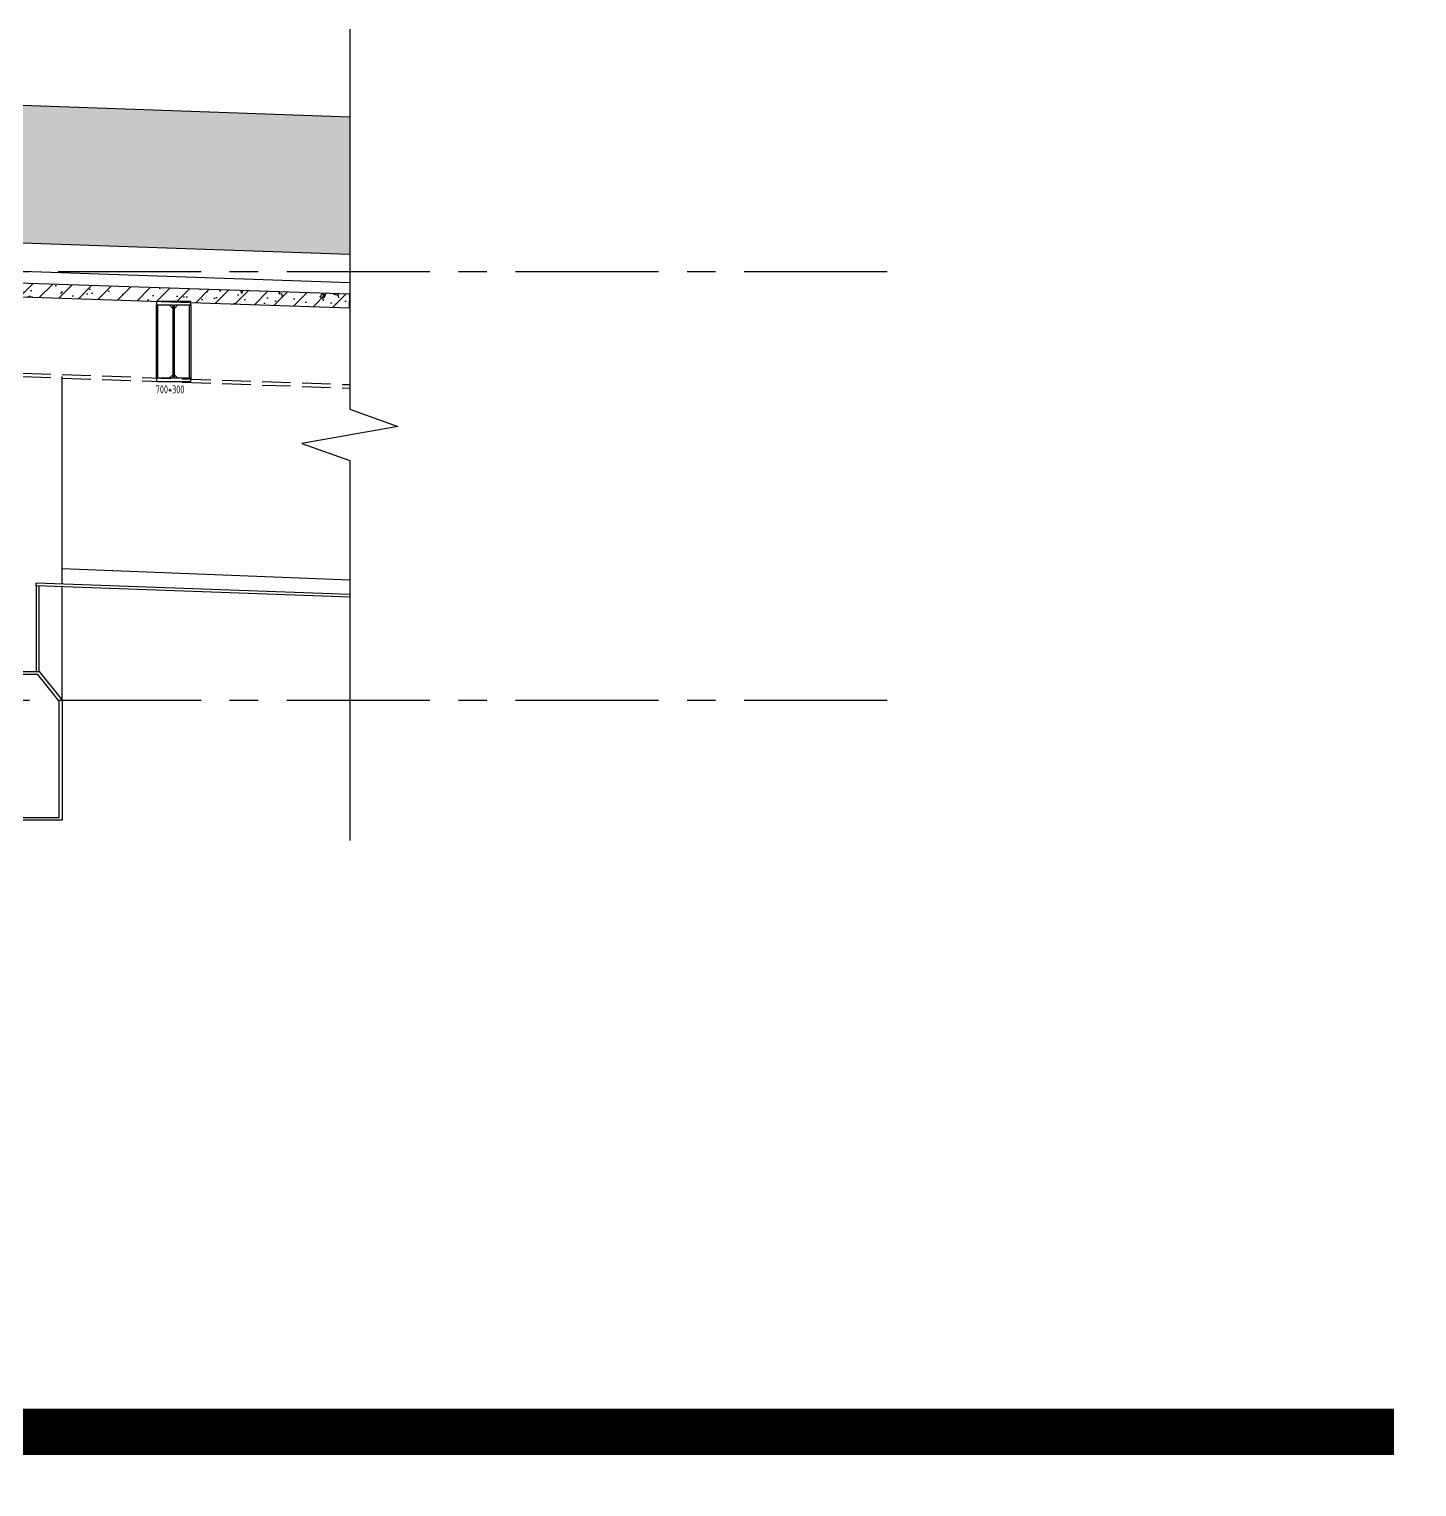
# Model space of a CAD drawing. Extents: x 38275477 to 38557164, y 2905373 to 3096199.
# Drawn here: x 38364671 to 38376807, y 3006975 to 3019723 of the extents above; entities that cross this region are included whole.
import ezdxf

# ---------------------------------------------------------------- set-up
doc = ezdxf.new("R2010")
doc.units = 0
doc.header["$LTSCALE"] = 1000
doc.linetypes.add('CENTER', pattern=[2, 1.25, -0.25, 0.25, -0.25])
doc.linetypes.add('DASH', pattern=[0.35, 0.25, -0.1])
for name, color, linetype in [('#填充层', 8, 'Continuous'), ('#幕墙分格线-立面', 7, 'Continuous'), ('#结构边线+内凹外凸边线', 5, 'Continuous'), ('#非幕墙范围构件', 8, 'DASH'), ('A-BEAM-SECT-S', 10, 'Continuous'), ('A-DIMS-SYMB', 1, 'Continuous'), ('A-GRID', 1, 'CENTER'), ('A-HATH', 9, 'Continuous')]:
    doc.layers.add(name, color=color, linetype=linetype)
doc.layers.add('定位边线-不打印', color=251, linetype='Continuous', plot=False)
doc.styles.add('XD2008', font='xd-hzs.shx', dxfattribs={"width": 0.7, "bigfont": 'xd-hztxt.shx'})

# ---------------------------------------------------------------- blocks, each defined once
blk = doc.blocks.new('700-300')
at = {"layer": 'A-BEAM-SECT-S'}
for p, q in [((-50, -170), (-50, 470)), ((250, 470), (250, -170))]:
    blk.add_line(p, q, dxfattribs=at)
blk.add_lwpolyline([(108, 470), (250, 470), (250, 500), (-50, 500), (-50, 470), (92, 470), (92, -170), (-50, -170), (-50, -200), (250, -200), (250, -170), (108, -170)], close=True, dxfattribs=at)
for points in [[(-38, -170), (-38, 470)], [(62, 470), (92, 440)], [(138, 470), (108, 440)], [(238, -170), (238, 470)], [(62, -170), (92, -140)], [(138, -170), (108, -140)]]:
    blk.add_lwpolyline(points, dxfattribs=at)
at = {"layer": '定位边线-不打印', "style": 'XD2008', "width": 0.7}
blk.add_text('700*300', height=70, dxfattribs=at).set_placement((-57, -303))

msp = doc.modelspace()

# ---------------------------------------------------------------- hatches: boundary and pattern name
at = {"layer": '#填充层', "ltscale": 5}
h = msp.add_hatch(dxfattribs=at)
h.set_pattern_fill('玻璃A', color=256, scale=100)
h.set_pattern_definition([(45, (0, 0), (-565.685425, 565.685425), [400, -400]), (45, (0, 141.4), (-565.685425, 565.685425), [200, -600]), (45, (141.4, 0), (-565.685425, 565.685425), [200, -600])])
h.paths.add_polyline_path([(38312049.3, 3018953.8), (38314645.5, 3019053.8), (38364609.2, 3019053.8), (38367475.9, 3018953.8), (38367475.9, 3017753.8), (38364609.2, 3017853.8), (38314645.5, 3017857.1), (38312049.3, 3017757.1)])
at = {"layer": 'A-HATH'}
h = msp.add_hatch(dxfattribs=at)
h.set_pattern_fill('钢筋混凝土', color=256, scale=50, style=0)
h.set_pattern_definition([(45, (0, 0), (-88.38834765, 88.38834765), []), (50, (0, 0), (358.6300913, -31.3760675), [37.5, -412.5]), (355, (0, 0), (-69.3756668, 376.096067), [30, -330]), (100.4514, (29.9, -2.6), (289.254691, 344.719771), [31.870095, -350.571056]), (46.1842, (0, 100), (533.6205243, -82.759507), [56.25, -618.75]), (96.6356, (44.47, 93.1), (467.331353, 487.0589355), [47.805144, -525.8565]), (351.1842, (0, 100), (467.3309726, 487.0593005), [45, -495]), (21, (50, 75), (298.453526, -201.3094453), [37.5, -412.5]), (326, (50, 75), (121.657666, 362.5750225), [30, -330]), (71.4514, (74.87, 58.22), (420.1113143, 161.2652484), [31.870095, -350.571056]), (37.5, (0, 0), (6.07992766, 166.4469269), [0, -326, 0, -335, 0, -331.25]), (7.5, (0, 0), (131.5347687, 197.2058559), [0, -191, 0, -318.5, 0, -126.25]), (327.5, (-111.5, 0), (266.9112181, -11.27743587), [0, -125, 0, -390, 0, -517.5]), (317.5, (-161.5, 0), (291.5930847, 50.0524912), [0, -162.5, 0, -259, 0, -367.5])])
h.paths.add_polyline_path([(38367475.9, 3017403.8), (38364489.2, 3017503.8), (38364609.2, 3017379.7), (38367471.8, 3017283.8)])

# ---------------------------------------------------------------- linework, layer by layer
at = {"layer": '#幕墙分格线-立面'}
for points in [[(38367475.9, 3018953.8), (38364609.2, 3019053.8), (38314645.5, 3019053.8), (38312049.3, 3018953.8)], [(38364609.2, 3017853.8), (38367475.9, 3017753.8)], [(38367475.9, 3017503.8), (38364609.2, 3017603.8)], [(38364959.2, 3014878.8), (38364959.2, 3016683.8)], [(38367475.9, 3014903.8), (38364959.2, 3015003.8)], [(38367475.9, 3014778.8), (38364732.2, 3014878.8)], [(38364732.2, 3014853.8), (38364732.2, 3014878.8)], [(38367475.9, 3014753.8), (38364732.2, 3014853.8)], [(38364732.2, 3014853.8), (38364732.2, 3014103.8)], [(38364759.2, 3014103.8), (38364759.2, 3014853.8)], [(38364959.2, 3013853.8), (38364959.2, 3014853.8)], [(38364409.2, 3013853.8), (38364409.2, 3014103.8), (38364759.2, 3014103.8), (38364959.2, 3013853.8), (38364959.2, 3012803.8), (38314295.5, 3012803.8), (38314295.5, 3013853.8), (38314495.5, 3014103.8), (38314845.5, 3014103.8), (38314845.5, 3013853.8), (38314820.5, 3013853.8), (38314820.5, 3014078.8), (38314507.6, 3014078.8), (38314320.5, 3013845), (38314320.5, 3012828.8), (38364934.2, 3012828.8), (38364934.2, 3013845), (38364747.2, 3014078.8), (38364434.2, 3014078.8), (38364434.2, 3013853.8)]]:
    msp.add_lwpolyline(points, dxfattribs=at)
at = {"layer": '#结构边线+内凹外凸边线'}
for p, q in [((38367475.9, 3017403.8), (38364489.2, 3017503.8)), ((38367471.8, 3017283.8), (38367475.9, 3017403.8)), ((38367471.8, 3017283.8), (38364609.2, 3017379.7))]:
    msp.add_line(p, q, dxfattribs=at)
at = {"layer": '#非幕墙范围构件'}
for points in [[(38364609.2, 3016713.8), (38367475.9, 3016613.8)], [(38364609.2, 3016683.8), (38367475.9, 3016583.8)]]:
    msp.add_lwpolyline(points, dxfattribs=at)
at = {"color": 8, "const_width": 400}
msp.add_lwpolyline([(38307721.7, 3009013.8), (38317619.6, 3009013.8), (38328245.5, 3007399.7), (38328245.5, 3007174.8), (38349595.5, 3007174.8), (38349595.5, 3007453.8), (38376606.9, 3007452.9)], dxfattribs=at)
at = {"color": 8}
msp.add_lwpolyline([(38307721.7, 3009213.8), (38317645.5, 3009213.8), (38328445.5, 3007553.8), (38328445.5, 3007374.8), (38349395.5, 3007374.8), (38349395.5, 3007653.8), (38376606.9, 3007652.9)], dxfattribs=at)
at = {"layer": 'A-DIMS-SYMB'}
msp.add_lwpolyline([(38367475.9, 3019722.5), (38367475.9, 3016400.1), (38367895.9, 3016247.2), (38367055.9, 3016099.1), (38367475.9, 3015950.1), (38367475.9, 3012627.7)], dxfattribs=at)
at = {"layer": 'A-GRID'}
for p, q in [((38306924.3, 3017603.8), (38372255.9, 3017603.8)), ((38306924.3, 3013853.8), (38372255.9, 3013853.8))]:
    msp.add_line(p, q, dxfattribs=at)

# ---------------------------------------------------------------- block references
at = {"layer": 'A-BEAM-SECT-S'}
msp.add_blockref('700-300', (38365834, 3016840.4), dxfattribs=at)

doc.saveas('drawing.dxf')
